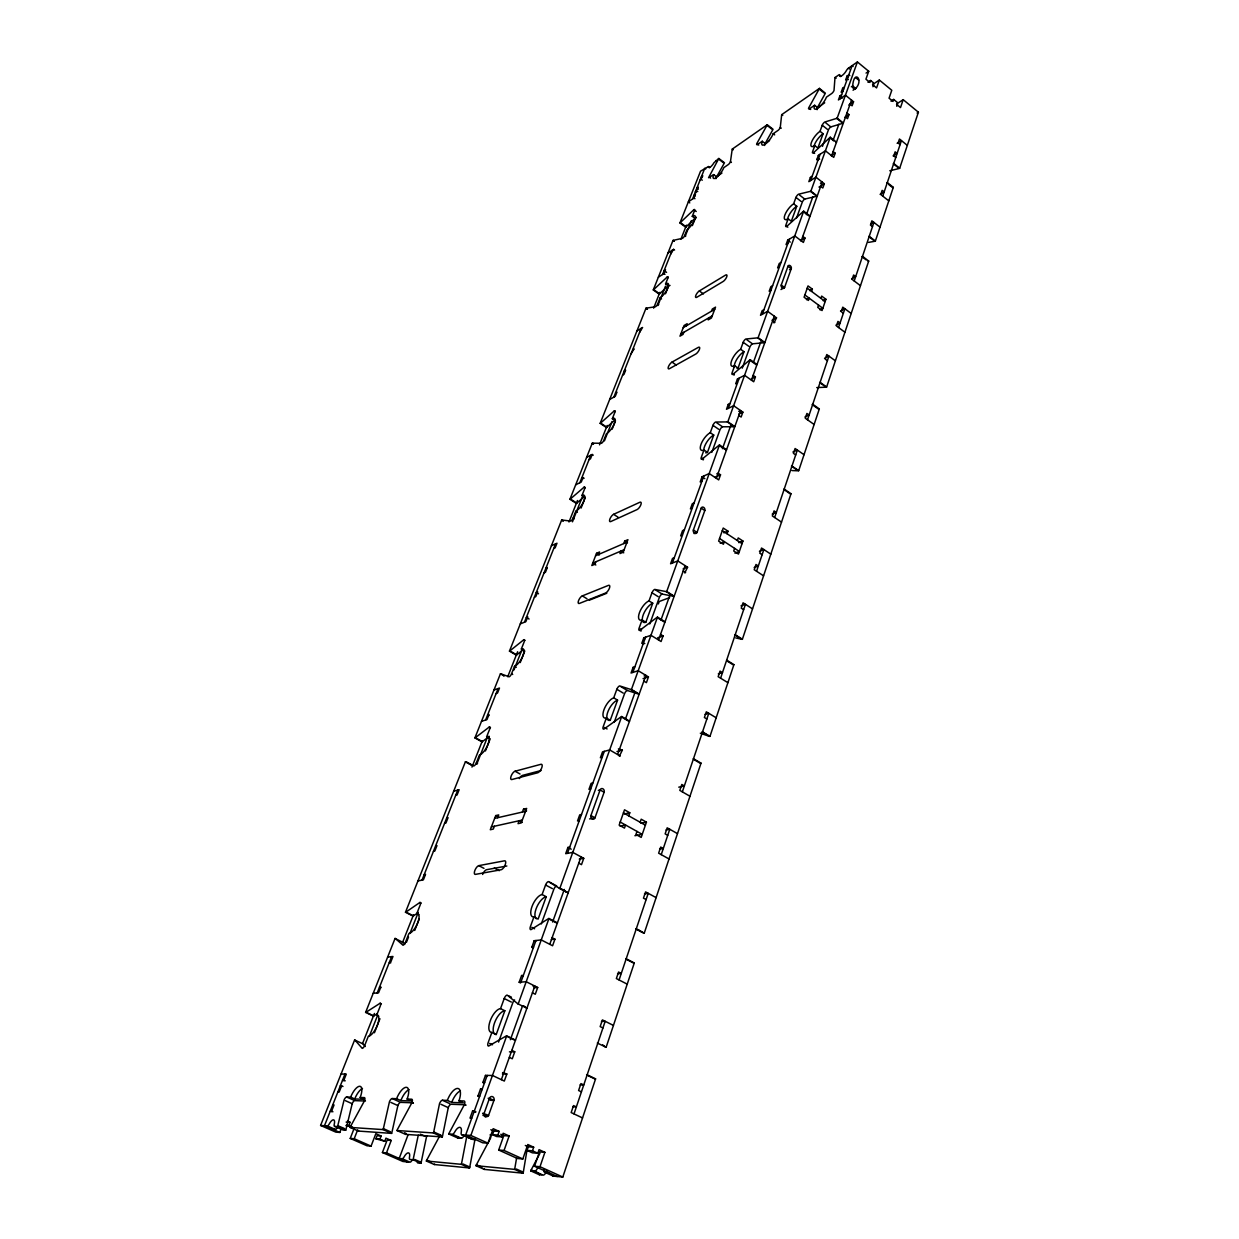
<?xml version="1.0" encoding="UTF-8"?>
<svg xmlns="http://www.w3.org/2000/svg" width="1239" height="1239" viewBox="0 0 1239 1239"><rect width="100%" height="100%" fill="white"/><g stroke="black" fill="none" stroke-linecap="round" stroke-linejoin="round"><path stroke-width="1.5" d="M764.633 145.474A9.339 2.927 -53.3 0 1 765.16 143.507L772.764 129.847A2.633 0.821 -53.3 0 0 773.028 129.259L767.251 124.736A2.633 0.805 -53.3 0 1 766.987 125.309L756.797 143.585A2.648 0.821 -53.5 0 0 757.618 144.421L762.248 141.231A9.339 2.912 -53.4 0 0 765.16 144.204A9.339 2.912 -53.4 0 0 773.198 133.719L777.953 130.451A2.695 0.836 -53.2 0 0 780.276 127.431L781.623 115.119A2.679 0.836 -53.1 0 1 781.763 114.623L819.444 88.387L825.344 93.157A2.757 0.867 -52.6 0 1 825.066 93.761L817.229 107.917M716.792 176.573L724.474 162.774L718.821 158.468L708.553 177.719L713.664 174.606A8.952 2.71 -54 0 0 716.173 177.673A8.952 2.71 -54 0 0 723.839 167.621L728.238 164.601A2.571 0.79 -53.9 0 0 730.452 161.705L732.156 149.563A2.571 0.774 -53.8 0 1 732.311 149.067L767.251 124.736M490.055 1134.878A3.547 1.549 -66.6 0 1 490.489 1138.3L476.411 1164.768A3.593 1.549 -67 0 0 476.008 1165.713L484.279 1169.399L523.044 1173.178A3.686 1.673 -67.4 0 0 523.323 1172.171L527.706 1145.843M516.632 1157.768L514.835 1168.362A3.702 1.657 -67.3 0 1 514.557 1169.368L476.008 1165.713M440.279 1134.893L426.743 1160.107A3.423 1.409 -66.7 0 0 426.355 1161.02L434.347 1164.536L469.519 1167.959A3.531 1.518 -67 0 0 469.782 1167.014L474.8 1140.345A3.485 1.502 -66.6 0 1 475.342 1139.152M465.647 1104.801L451.166 1104.259A3.717 1.549 -65.9 0 0 448.27 1107.651L442.571 1135.915A3.779 1.564 -66.3 0 1 442.277 1136.922L405.571 1134.366L396.945 1130.526A3.671 1.44 -66 0 1 397.378 1129.55L411.952 1102.617A3.624 1.44 -65.6 0 0 411.673 1099.21L407.104 1099.055A12.56 4.91 -65.5 0 0 406.268 1087.3A12.56 4.91 -65.5 0 0 396.604 1098.699L392.174 1098.544A3.562 1.378 -65.5 0 0 389.449 1101.765L383.378 1128.636A3.609 1.394 -65.9 0 1 383.083 1129.596L350.079 1127.413A3.5 1.301 -65.7 0 1 350.498 1126.483L364.467 1100.836A3.469 1.301 -65.4 0 0 364.328 1097.599L360.177 1097.46A12.003 4.445 -65.3 0 0 359.744 1086.278A12.003 4.445 -65.3 0 0 350.652 1097.135L346.626 1096.995A3.407 1.254 -65.3 0 0 344.055 1100.077L337.798 1125.662A3.438 1.27 -65.6 0 1 337.488 1126.576L334.685 1126.39A3.438 1.254 -65.5 0 1 334.267 1124.191A6.845 2.493 -65.6 0 0 333.446 1119.824A6.845 2.493 -65.6 0 0 329.295 1123.866A3.407 1.239 -65.5 0 1 327.22 1125.895L320.591 1125.446L354.617 1039.986A3.268 1.193 -64.5 0 1 354.943 1040.11L362.222 1048.364A3.314 1.224 -64.6 0 0 364.762 1045.298L368.37 1036.191A11.523 4.244 -64.3 0 0 377.26 1025.458A11.523 4.244 -64.3 0 0 376.687 1015.113L380.234 1006.161A3.252 1.193 -64 0 0 380.063 1003.265L381.364 1003.884M396.945 1130.526L433.402 1132.942A3.779 1.549 -66.2 0 0 433.712 1131.935L439.52 1103.639A3.732 1.533 -65.8 0 1 442.416 1100.247L447.325 1100.418L451.724 1102.431L463.371 1102.849L458.941 1100.805A13.164 5.452 -65.8 0 0 457.609 1088.431A13.164 5.452 -65.8 0 0 447.325 1100.418M417.249 1161.562A3.361 1.363 -66.6 0 0 417.915 1162.941L420.919 1163.235A3.376 1.378 -66.6 0 0 421.198 1162.321L426.479 1136.922A3.33 1.363 -66.3 0 1 426.99 1135.791M418.286 1135.156L413.284 1158.852A3.376 1.363 -66.5 0 1 413.005 1159.75L410.016 1159.472A3.361 1.363 -66.5 0 1 409.474 1157.257A6.722 2.695 -66.5 0 0 408.39 1152.859A6.722 2.695 -66.5 0 0 404.193 1156.761A3.345 1.332 -66.4 0 1 402.102 1158.713L399.19 1158.45L407.972 1135.048M413.098 1102.834L400.6 1102.354A3.547 1.394 -65.6 0 0 397.874 1105.575L391.911 1132.431A3.593 1.409 -66 0 1 391.617 1133.391L358.396 1131.068L350.079 1127.413M365.443 1101.037L354.757 1100.635A3.392 1.254 -65.4 0 0 352.186 1103.717L346.022 1129.271A3.438 1.27 -65.7 0 1 345.727 1130.185L342.893 1129.983A3.423 1.27 -65.6 0 1 342.46 1127.8M490.427 1100.309L493.943 1100.418L489.467 1098.343L483.814 1114.202L485.378 1117.051L488.243 1116.246L493.943 1100.418A2.881 2.432 -84.1 0 0 492.657 1096.701A2.881 2.432 -84.1 0 0 489.467 1098.343L488.135 1098.296M546.182 1172.884L553.384 1176.136L562.8 1177.05L595.587 1078.875L587.178 1074.802A3.686 1.735 -65.9 0 0 586.589 1074.941M602.696 1044.864L605.639 1047.172A3.624 1.719 -65.3 0 0 606.134 1047.296L634.291 962.966L626.206 958.754A3.531 1.657 -63.7 0 0 625.927 958.816M637.76 929.482L643.738 933.122A3.469 1.657 -63.1 0 0 644.234 933.199L701.026 763.147L693.499 758.733A3.283 1.518 -60 0 0 693.221 758.826M700.314 733.225L709.482 736.369A3.252 1.502 -59.4 0 0 709.978 736.353L733.922 664.631L726.673 660.124M735.718 637.915L741.898 639.309A3.159 1.425 -57.7 0 0 742.393 639.247L791.009 493.711L784.21 489.08A3.051 1.301 -55.5 0 0 783.652 489.405M791.938 470.557L798.195 470.805A3.02 1.285 -55.1 0 0 798.69 470.681L819.32 408.932L812.753 404.255A2.989 1.239 -54.4 0 0 812.18 404.595M816.749 387.59L826.134 387.188A2.958 1.224 -54 0 0 826.63 387.033L868.694 261.057L862.514 256.318A2.896 1.115 -52.7 0 0 861.957 256.69M868.585 242.395L874.889 241.264A2.881 1.1 -52.4 0 0 875.369 241.063L893.319 187.337L887.325 182.567A2.85 1.053 -52 0 0 886.768 182.969M889.788 170.765L899.204 168.489A2.834 1.038 -51.7 0 0 899.684 168.256L918.409 112.207L903.2 99.678L897.841 103.162L896.773 106.306M574.013 1113.907L605.174 1021.292L601.473 1021.432M619.082 979.956L648.214 893.334L644.512 893.846M661.239 854.631L669.772 829.278L666.055 829.975M682.348 791.86L708.77 713.323L705.068 714.33M720.602 678.182L745.444 604.322L740.999 605.871M756.564 571.256L763.859 549.558L759.43 551.247M774.654 517.499L797.343 450.051L792.929 452.018M807.518 419.804L828.937 356.104L824.554 358.303M838.555 327.514L844.874 308.743L840.507 311.051M854.213 280.974L873.913 222.416L871.017 224.089M882.757 196.118L901.434 140.611L897.129 143.29M527.024 1150.381L532.46 1150.799L533.684 1147.206L528.248 1146.803L527.024 1150.381L532.367 1152.828L537.834 1153.246L539.058 1149.653L544.897 1152.332L540.003 1166.72L534.52 1166.24L539.43 1151.914L544.897 1152.332M903.2 99.678L900.505 107.576L896.602 104.355L897.268 102.388L893.675 99.43L891.011 101.18M893.675 99.43L892.994 101.412L889.06 98.175L891.786 90.277L879.334 80.024L874.037 83.586L872.922 86.745M640.145 822.247L641.198 819.196L646.433 822.154L641.198 837.409L635.932 834.466L636.985 831.415M737.329 540.529L738.227 537.927L742.935 541.04L738.459 554.081L733.72 550.983L734.619 548.366M820.868 298.336L821.658 296.09L825.933 299.28L822.061 310.555L817.755 307.365L818.545 305.104M498.698 1150.04L504.056 1150.458L509.136 1135.977L503.777 1135.636L498.698 1150.04L517.422 1158.496L522.827 1158.961L527.814 1144.511L533.684 1147.206M628.731 815.835L629.799 812.784L624.518 809.81L619.144 825.112L624.471 828.086L625.54 825.019L620.073 826.103M727.061 533.777L727.974 531.175L723.22 528.046L718.635 541.118L723.421 544.246L724.335 541.629L720.231 543.255M811.56 291.397L812.35 289.136L808.029 285.915L804.08 297.221L808.417 300.427L809.206 298.165L806.496 299.652M879.334 80.024L876.562 87.923L872.597 84.655L873.294 82.672L870.599 80.473L867.966 82.27M492.549 1134.692L497.877 1135.032L499.147 1131.408L493.834 1131.083L492.549 1134.692L496.576 1136.519L501.903 1136.86L503.173 1133.251L509.136 1135.977M487.19 1075.421L465.632 1135.079L482.714 1142.807L488.011 1143.194L493.168 1128.683L499.147 1131.408M819.444 88.387A2.757 0.867 -52.6 0 1 819.165 88.991L808.68 107.901A2.772 0.883 -52.8 0 0 809.609 108.707L814.627 105.269A9.773 3.113 -52.6 0 0 818.003 108.118A9.773 3.113 -52.6 0 0 826.444 97.153L831.57 93.622A2.819 0.898 -52.4 0 0 834.017 90.478L834.962 77.995A2.803 0.883 -52.4 0 1 835.101 77.484L838.71 74.975A2.819 0.898 -52.3 0 1 839.841 75.145A5.653 1.797 -52.3 0 0 842.148 75.502A5.653 1.797 -52.3 0 0 846.361 70.623A2.834 0.898 -52.2 0 1 848.467 68.176L857.403 61.95L868.725 71.273L865.922 79.188L869.902 82.455L870.599 80.473M502.569 1072.587L506.844 1073.996L504.319 1081.058L492.456 1075.467L485.456 1075.406L482.9 1082.452L484.387 1083.149M511.831 1050.378L514.758 1051.787L512.28 1058.772L509.337 1057.378M523.338 975.403L521.588 975.542L519.156 982.248L526.203 981.722L537.695 987.483L535.294 994.236L532.414 992.811M552.114 937.706L554.933 939.162L552.579 945.76L541.257 939.921L534.179 940.711L531.794 947.308L533.219 948.021M569.708 847.089L567.942 847.414L565.681 853.686L572.79 852.386L583.755 858.333L581.494 864.652L578.752 863.165M619.33 756.27L622.365 750.075L618.385 748.898M634.879 666.768L633.098 667.341L631.054 673.025L638.193 670.717L648.446 676.912L646.417 682.643L643.846 681.094M660.542 634.383L663.066 635.932L661.068 641.523L650.955 635.297L643.8 637.791L641.771 643.382L644.822 643.552M684.749 572.945L687.568 567.214L677.733 560.911L670.578 563.776L672.514 558.433L674.295 557.705M716.808 473.84L718.155 473.221L720.525 474.816L718.697 479.911L709.204 473.53L702.048 476.798L700.205 481.894L701.986 481.088M730.034 403.511L728.253 404.394L726.488 409.288L733.627 405.711L742.873 412.138L741.123 417.047L738.8 415.452M753.142 375.34L755.418 376.95L753.699 381.767L744.577 375.309L737.437 379.01L735.703 383.827L737.468 382.897M773.957 322.945L776.512 317.819L767.607 311.314L760.498 315.295L762.155 310.679L763.936 309.688M802.81 236.401L804.963 238.027L803.383 242.441L794.772 235.906L787.679 240.18L786.084 244.579L787.849 243.525M812.134 176.31L810.383 177.425L808.85 181.668L815.912 177.177L824.322 183.744L822.804 188.003L820.698 186.361M833.135 151.561L835.21 153.202L833.723 157.384L825.406 150.817L818.36 155.386L816.842 159.568L817.879 160.373M846.949 112.95L848.978 114.592L847.522 118.665L845.494 117.024M841.622 94.753L839.872 95.945L838.416 99.956L845.432 95.186L853.547 101.768L852.107 105.811L850.078 104.169M510.391 1039.707L522.595 1005.696M552.609 922.017L564.303 889.447M590.926 815.556L600.094 789.971A2.571 2.153 78 0 1 602.928 788.809A2.571 2.153 78 0 1 604.121 792.232L594.968 817.817A2.586 2.168 79.4 0 1 592.118 819.01A2.586 2.168 79.4 0 1 590.926 815.556L594.968 817.817L589.594 818.933M625.432 719.1L635.204 691.858M660.976 620.011L670.036 594.766M693.375 529.998L697.015 532.383A2.37 1.874 67.4 0 1 694.475 533.173A2.37 1.874 67.4 0 1 693.375 529.998L701.197 508.16A2.354 1.843 66.8 0 1 703.706 507.401A2.354 1.843 66.8 0 1 704.805 510.545L697.015 532.383L694.134 533.575M722.445 448.688L730.84 425.287M753.622 361.819L760.761 341.887M781.251 285.063L784.55 287.51A2.215 1.611 62 0 1 782.289 287.99A2.215 1.611 62 0 1 781.251 285.063L788.004 266.215A2.199 1.58 61.8 0 1 790.25 265.75A2.199 1.58 61.8 0 1 791.272 268.662L784.55 287.51L780.973 289.539M806.419 214.641L812.815 196.831M833.042 140.487L838.896 124.163M501.361 1079.665L534.83 986.043L533.049 986.167M549.76 944.304L581.014 856.846M617.595 754.505L645.891 675.363L644.094 675.936M658.544 639.974L685.121 565.65M716.328 478.316L740.566 410.543L738.769 411.425M751.423 380.156L774.282 316.193M801.23 240.815L822.216 182.102L820.45 183.217M831.648 155.742L851.534 100.127M458.941 1100.805L464.006 1100.975A3.81 1.595 -65.9 0 1 464.424 1104.569L449.215 1132.942A3.841 1.611 -66.3 0 0 448.766 1133.964L452.328 1134.196A3.841 1.611 -66.3 0 0 454.79 1131.904A7.744 3.252 -66.4 0 1 459.762 1127.32A7.744 3.252 -66.4 0 1 461.233 1132.322A3.887 1.642 -66.3 0 0 461.977 1134.847L470.866 1135.435L506.705 1035.866L515.501 1040.125A3.763 1.626 -65.1 0 0 515.223 1040.171M549.822 919.431L556.853 923.086A3.593 1.564 -63.1 0 1 557.411 922.885L548.97 918.486L518.227 1003.869A3.717 1.595 -64.3 0 1 517.778 1003.76L507.154 995.072A3.655 1.549 -64.3 0 0 504.211 998.541L500.541 1008.639A12.901 5.452 -64.6 0 0 490.226 1020.766A12.901 5.452 -64.6 0 0 491.883 1032.412L488.135 1042.68A3.717 1.58 -65 0 0 488.6 1046.088L506.147 1036.021A3.763 1.626 -65 0 1 506.705 1035.866M548.97 918.486A3.593 1.549 -63 0 0 548.412 918.688L530.958 929.653A3.562 1.502 -63.1 0 1 530.4 926.617L533.932 916.937A12.344 5.219 -62.8 0 1 531.98 906.592A12.344 5.219 -62.8 0 1 542.093 894.527L545.563 885.018A3.5 1.487 -62.4 0 1 548.443 881.564L559.362 888.301A3.547 1.518 -62.4 0 0 559.827 888.363L621.699 716.514L629.536 721.113A3.345 1.425 -59.8 0 0 628.978 721.392L622.458 717.551M621.699 716.514A3.361 1.409 -59.7 0 0 621.142 716.792L603.904 729.105A3.314 1.378 -59.9 0 1 603.207 726.689L606.382 717.985A11.538 4.755 -59.6 0 1 603.966 709.746A11.538 4.755 -59.6 0 1 613.708 697.851L616.836 689.287A3.283 1.347 -59.3 0 1 619.624 685.895L630.976 689.504A3.33 1.394 -59.2 0 0 631.441 689.473L657.506 617.115L665.049 621.808A3.252 1.347 -58.2 0 0 664.491 622.102L658.203 618.199M649.019 600.884L652.736 603.207L645.813 622.272L642.081 619.965A11.197 4.522 -58.1 0 1 639.448 612.686A11.197 4.522 -58.1 0 1 649.019 600.884L651.977 592.784A3.19 1.285 -57.9 0 1 654.719 589.408L666.241 591.607A3.237 1.316 -57.7 0 0 666.721 591.514L719.503 444.94L726.55 449.742A3.098 1.224 -55.7 0 0 725.992 450.098M710.272 432.705L713.741 435.075L707.469 452.359L703.969 449.989A10.686 4.089 -55.8 0 1 701.026 444.29A10.686 4.089 -55.8 0 1 710.272 432.705L712.952 425.349A3.051 1.162 -55.6 0 1 715.584 422.034L727.355 421.926A3.082 1.193 -55.4 0 0 727.835 421.771L750.199 359.682L757.014 364.529A3.036 1.146 -54.7 0 0 756.456 364.901L750.788 360.859M740.643 349.29L744.004 351.69L738.041 368.122L734.665 365.722A10.47 3.856 -54.8 0 1 731.568 360.766A10.47 3.856 -54.8 0 1 740.643 349.29L743.199 342.305A2.989 1.1 -54.6 0 1 745.785 339.021L757.649 337.86A3.02 1.115 -54.4 0 0 758.129 337.674L803.677 211.172L810.074 216.082A2.943 1.038 -53.2 0 0 809.671 216.376L804.204 212.396M793.626 203.816L796.77 206.247L791.334 221.239L788.159 218.823A10.144 3.485 -53.4 0 1 784.845 215.075A10.144 3.485 -53.4 0 1 793.626 203.816L795.949 197.435A2.896 0.991 -53.2 0 1 798.458 194.229L810.414 191.348A2.927 1.007 -53 0 0 810.895 191.116L830.3 137.235L836.495 142.175A2.896 0.976 -52.5 0 0 836.093 142.47M820.032 131.303L823.083 133.735L817.895 148.045L814.813 145.613A9.989 3.283 -52.8 0 1 811.39 142.454A9.989 3.283 -52.8 0 1 820.032 131.303L822.247 125.216A2.85 0.929 -52.6 0 1 824.709 122.041L836.712 118.371A2.896 0.945 -52.4 0 0 837.177 118.108L857.403 61.95M475.838 1111.693L472.601 1110.934L469.999 1118.105L471.734 1118.197M479.478 1096.747L477.975 1096.05L480.546 1088.942L482.296 1088.988M844.394 87.086L842.644 88.279L841.188 92.275L842.938 91.082M849.815 75.641L848.823 74.82L847.073 76.028L845.633 79.993L847.383 78.785L848.39 79.606M498.574 1042.092L512.807 1002.769A3.655 1.564 -64.4 0 1 514.603 999.919M541.304 923.953L553.802 889.385A3.5 1.487 -62.5 0 1 556.683 885.947L549.822 882.292M614.203 722.322L624.502 693.84A3.268 1.363 -59.3 0 1 627.29 690.464L638.72 694.134A3.314 1.394 -59.2 0 0 639.2 694.103L631.441 689.473M649.763 623.96L659.365 597.415A3.175 1.285 -57.9 0 1 662.106 594.054L673.706 596.315A3.221 1.332 -57.7 0 0 674.186 596.222L666.721 591.514M711.806 452.39L719.859 430.088A3.036 1.162 -55.6 0 1 722.507 426.789L734.34 426.743A3.082 1.193 -55.4 0 0 734.82 426.603L727.835 421.771M742.254 368.153L749.874 347.09A2.974 1.1 -54.6 0 1 752.476 343.822L764.386 342.707A3.02 1.131 -54.4 0 0 764.866 342.537L758.129 337.674M796.569 217.94L802.237 202.282A2.881 0.991 -53.2 0 1 804.746 199.076L816.764 196.258A2.927 1.022 -53 0 0 817.244 196.025L810.895 191.116M822.464 146.341L828.349 130.08A2.85 0.945 -52.6 0 1 830.811 126.905L842.861 123.296A2.881 0.96 -52.4 0 0 843.341 123.048L837.177 118.108M520.907 982.124L535.945 940.525M567.447 853.361L604.307 751.361M632.835 672.452L645.581 637.171M672.359 563.064L703.829 475.993M728.269 408.39L739.218 378.096M762.264 314.303L789.444 239.112M810.6 180.553L820.11 154.256M840.166 98.764L852.138 65.621L853.144 66.441M658.343 603.935L659.225 601.504L669.618 597.616M642.081 619.965L639.076 628.204A3.221 1.301 -58.4 0 0 639.82 630.326L641.074 631.1M703.969 449.989L701.259 457.454A3.067 1.177 -56 0 0 702.11 459.111L703.272 459.901M734.665 365.722L732.079 372.815A3.005 1.115 -55 0 0 732.961 374.271L734.092 375.076M788.159 218.823L785.805 225.297A2.912 1.007 -53.5 0 0 786.75 226.396L787.818 227.202M814.813 145.613L812.567 151.793A2.865 0.945 -52.8 0 0 813.543 152.722L829.758 137.653A2.912 0.976 -52.6 0 1 830.3 137.235M495.306 1034.364A12.886 5.483 -64.7 0 0 496.235 1034.503L504.846 1010.745L500.541 1008.639M542.093 894.527L546.229 896.711L538.098 919.106L533.932 916.937M607.791 719.89A11.523 4.786 -59.6 0 0 610.254 720.262L617.564 700.128L613.708 697.851M522.409 812.056L523.508 809.16L526.683 808.432L521.201 822.959L518.026 823.656L519.126 820.745L522.223 822.433M623.775 543.565L624.704 541.071L627.925 539.677L623.217 552.191L619.996 553.554L620.94 551.061L623.744 552.826M709.033 317.695L708.212 319.863L711.434 318.005L715.538 307.133L712.317 309.007L711.496 311.175M391.199 1140.484L387.11 1140.174L382.417 1152.518L386.491 1152.889L391.199 1140.484L385.949 1138.161L384.771 1141.258L375.882 1138.811L377.059 1135.729L381.116 1136.039L379.939 1139.121L375.882 1138.811M354.369 1127.8L350.234 1138.424L367.038 1145.781L371.065 1146.121L375.835 1133.7L381.116 1136.039M494.392 826.243L493.292 829.092L490.288 829.743L495.724 815.587L498.744 814.89L497.66 817.725M595.835 561.778L594.89 564.241L591.824 565.542L596.517 553.306L599.583 551.975L598.654 554.422M683.866 332.253L683.045 334.391L679.963 336.172L684.067 325.501L687.149 323.704L686.329 325.826M350.234 1138.424L354.215 1138.734L357.668 1129.844M346.254 1125.26L348.887 1125.43L350.095 1122.317L347.416 1121.14M320.591 1125.446L335.893 1132.152L339.827 1132.431L341.236 1128.868M377.322 1013.719L373.837 1015.934A3.221 1.177 -64.1 0 1 373.404 1016.088L365.613 1012.402L395.055 938.465A3.144 1.146 -63.2 0 1 395.38 938.527L403 945.233A3.175 1.177 -63.2 0 0 405.509 942.182L408.916 933.54A11.058 4.089 -63 0 0 417.682 922.869A11.058 4.089 -63 0 0 416.815 913.546L420.176 905.043A3.128 1.162 -62.7 0 0 419.928 902.441L405.912 912.09A3.098 1.131 -62.8 0 1 405.478 912.26L413.005 916.055A3.098 1.146 -62.8 0 0 413.439 915.869L417.636 913.004M405.478 912.26L465.415 761.753A2.943 1.053 -60.8 0 1 465.756 761.753L473.902 765.919A2.974 1.084 -60.8 0 0 476.334 762.899L479.431 755.062A10.361 3.779 -60.6 0 0 487.934 744.484A10.361 3.779 -60.6 0 0 486.617 736.864L489.684 729.121A2.943 1.069 -60.3 0 0 489.297 726.999L475.342 737.67A2.912 1.053 -60.4 0 1 474.909 737.902L481.956 741.851A2.912 1.053 -60.5 0 0 482.389 741.619L489.359 736.322M474.909 737.902L500.401 673.861A2.85 1.022 -59.7 0 1 500.757 673.815L509.152 676.804A2.881 1.038 -59.6 0 0 511.537 673.815L514.495 666.334A10.051 3.624 -59.4 0 0 522.858 655.849A10.051 3.624 -59.4 0 0 521.34 649.019L524.252 641.647A2.85 1.022 -59.2 0 0 523.803 639.727L509.895 650.878A2.834 1.007 -59.3 0 1 509.461 651.125L516.276 655.137A2.819 1.007 -59.3 0 0 516.709 654.889L523.663 649.36M509.461 651.125L561.623 520.117A2.726 0.929 -57.7 0 1 561.979 520.024L570.73 521.077A2.757 0.96 -57.6 0 0 573.053 518.119L575.748 511.273A9.602 3.314 -57.4 0 0 583.879 500.943A9.602 3.314 -57.4 0 0 582.02 495.414L584.684 488.677A2.726 0.945 -57.3 0 0 584.142 487.128L570.358 498.992A2.71 0.929 -57.4 0 1 569.925 499.286L576.336 503.39A2.695 0.929 -57.4 0 0 576.785 503.111L583.662 497.226M569.925 499.286L592.227 443.268A2.664 0.898 -56.8 0 1 592.583 443.144L601.488 443.299A2.695 0.914 -56.7 0 0 603.765 440.372L606.351 433.836A9.401 3.175 -56.6 0 0 614.343 423.583A9.401 3.175 -56.6 0 0 612.329 418.689L614.885 412.231A2.664 0.898 -56.4 0 0 614.312 410.868L600.59 423.057A2.648 0.883 -56.6 0 1 600.156 423.366L606.382 427.501A2.648 0.883 -56.6 0 0 606.816 427.207L613.661 421.152M600.156 423.366L645.968 308.279A2.571 0.821 -55.4 0 1 646.34 308.124L655.462 306.776A2.602 0.836 -55.3 0 0 657.692 303.896L660.062 297.887A9.076 2.896 -55.2 0 0 667.836 287.789A9.076 2.896 -55.2 0 0 665.575 283.932L667.914 278.001A2.586 0.821 -55 0 0 667.279 276.917L653.712 289.601A2.555 0.805 -55.2 0 1 653.278 289.941L659.163 294.139A2.555 0.821 -55.2 0 0 659.597 293.813L668.642 285.404M653.278 289.941L672.947 240.536A2.54 0.774 -54.8 0 1 673.319 240.351L682.534 238.306A2.555 0.79 -54.7 0 0 684.733 235.456L686.995 229.695A8.936 2.757 -54.5 0 0 694.661 219.69A8.936 2.757 -54.5 0 0 692.276 216.329L694.537 210.63A2.54 0.774 -54.5 0 0 693.855 209.701L679.948 222.958L685.678 227.171A2.524 0.774 -54.6 0 0 686.112 226.83L696.21 217.197M369.299 1036.393L377.725 1015.02M406.438 942.321L408.529 937.04M409.908 933.509L418.255 912.4M476.767 764.169L487.856 736.09M513.984 669.912L521.65 650.506M572.464 521.82L582.392 496.669M604.431 440.867L612.097 421.43M657.847 305.584L665.498 286.178M685.105 236.51L691.393 220.588M374.426 1032.768L379.955 1018.737M414.724 930.458L419.324 918.796M485.425 750.973L490.195 738.862L486.617 736.864M520.241 662.571L524.778 651.048L521.34 649.019M581.091 508.067L585.257 497.505L582.02 495.43M612.159 429.19L615.473 420.78L612.329 418.689M665.498 293.798L668.549 286.07A9.076 2.912 -55.1 0 1 670.02 285.435M692.369 225.591L695.172 218.467A8.936 2.772 -54.5 0 1 695.962 218.018M331.618 1111.724L330.271 1111.12L331.572 1111.182L334.05 1104.956L332.733 1104.894M342.971 1086.479L341.623 1085.875L339.176 1092.039L337.86 1092.008M343.884 1080.811L342.553 1080.207L343.853 1080.238L346.3 1074.105L341.066 1074.043M584.096 478.269L583.027 477.573L581.277 482.017L575.686 484.805M593.249 455.178L592.196 454.481L590.461 458.864L589.052 459.592M658.358 277.18L663.98 273.618L665.529 269.715L664.119 270.613L666.567 272.363M674.574 250.061L673.598 249.349L670.671 254.119M689.782 202.902L688.357 201.849L693.979 198.023L695.451 194.306L694.041 195.266L694.986 195.979M696.333 192.572L695.389 191.859L698.269 187.197L696.86 188.158L698.285 189.211M699.927 180.46L702.792 175.814L701.382 176.79L702.327 177.502M362.516 1043.61L374.441 1013.456M402.412 942.817L413.516 914.769M471.966 767.096L482.343 740.86M507.742 676.695L517.623 651.729M568.98 522.006L577.482 500.51M599.521 444.847L607.187 425.457M653.619 308.155L659.891 292.327M680.892 239.266L686.468 225.157M679.948 222.958L700.562 171.168L708.6 166.46A5.033 1.502 -54.1 0 0 710.319 167.048A5.033 1.502 -54.1 0 0 713.958 162.727L718.821 158.468M344.984 1074.089L324.479 1125.709L339.827 1132.431M377.198 992.966L391.632 956.616M422.003 880.155L457.78 790.095M485.611 720.014L498.109 688.559M524.453 622.226L555.583 543.875M579.867 482.714L590.786 455.209M613.863 397.13L641.183 328.335M662.571 274.516L672.188 250.263M692.57 198.983L704.774 168.241L705.719 168.953M546.771 1171.118A7.558 3.516 -67.6 0 0 545.625 1172.946A3.763 1.735 -67.5 0 1 543.131 1175.13L539.368 1174.773L530.788 1170.901A3.763 1.719 -67.4 0 1 531.206 1169.895L539.956 1153.292M786.75 226.396L803.135 211.575A2.943 1.022 -53.2 0 1 803.677 211.172M732.961 374.271L749.641 360.053A3.051 1.146 -54.7 0 1 750.199 359.682M702.11 459.111L718.945 445.297A3.113 1.208 -55.8 0 1 719.503 444.94M639.82 630.326L656.949 617.409A3.252 1.332 -58.2 0 1 657.506 617.115M866.076 73.086L868.725 71.273M715.956 178.695A8.936 2.726 -54 0 1 716.514 176.774L721.934 173.057M769.543 140.518L765.16 143.507L762.248 141.231M817.105 109.682A9.773 3.128 -52.6 0 1 817.601 107.654L824.694 102.822M851.363 86.838L852.695 85.94C853.888 68.935 864.063 79.838 855.715 88.418L853.067 90.215M848.761 105.052L853.547 101.768M845.013 117.225L848.978 114.592M667.991 253.004L673.598 249.349M816.842 159.568L818.607 158.422L819.645 159.242M831.23 155.758L835.21 153.202M380.063 1003.265L366.032 1012.248A3.221 1.177 -64.1 0 1 365.613 1012.402M917.061 113.059L918.409 112.207M818.994 187.074L824.322 183.744M893.087 155.897L897.129 153.404L895.147 151.808L893.784 155.882L895.766 157.477M699.323 290.948L725.512 275.12A4.182 1.425 -54.5 0 1 726.72 276.855A4.182 1.425 -54.5 0 1 723.111 281.501L696.907 297.221A4.089 1.363 -54.8 0 1 695.807 295.471A4.089 1.363 -54.8 0 1 699.323 290.948L703.442 293.922M636.985 330.875L642.592 327.483L639.572 332.377M800.502 240.691L804.963 238.027M880.108 194.368L884.166 191.952L882.153 190.357L880.743 194.523L888.797 200.873M632.695 349.692L634.105 348.871L631.069 353.796M781.019 262.42L779.254 263.458L777.627 267.934L779.393 266.896M683.247 327.623L714.717 309.301M789.491 269.699L791.272 268.662L788.004 266.215M680.784 334.034L712.255 315.837M624.239 370.988L625.649 370.182L624.007 374.348L622.598 375.154M772.609 285.698L770.844 286.705L769.202 291.242L770.968 290.236M615.535 392.918L616.945 392.128L615.272 396.341L609.665 399.469M672.018 362.098L698.238 347.416A4.259 1.487 -55.2 0 1 699.4 349.398A4.259 1.487 -55.2 0 1 695.729 354.075L669.494 368.664A4.166 1.44 -55.6 0 1 668.441 366.667A4.166 1.44 -55.6 0 1 672.018 362.098L676.262 365.056M809.64 290.638L812.35 289.136M772.036 320.282L776.512 317.819M851.611 278.821L855.7 276.576L853.609 274.996L852.122 279.394L860.47 285.698M823.207 300.752L825.933 299.28M819.924 309.843L822.82 308.279L804.854 294.944M835.969 325.129L840.088 322.992L837.951 321.412L836.433 325.95L844.921 332.238M586.605 457.392L592.196 454.481M751.392 379.026L755.418 376.95M583.027 477.573L581.633 478.285L582.702 478.982M738.831 414.136L742.873 412.138M804.994 416.939L809.129 415.019L806.914 413.454L805.304 418.24L814.116 424.481M613.599 514.34L639.789 502.291A4.429 1.642 -57 0 1 640.826 504.846A4.429 1.642 -57 0 1 637.032 509.601L610.842 521.526A4.337 1.58 -57.4 0 1 609.913 518.986A4.337 1.58 -57.4 0 1 613.599 514.34L618.122 517.252M551.401 545.779L556.977 543.224L555.149 547.839L553.756 548.474M715.12 477.263L720.525 474.816M545.919 568.174L547.313 567.555L545.47 572.232L544.076 572.836M694.088 502.941L692.307 503.731L690.433 508.904L692.214 508.129M595.587 555.753L626.98 542.171M624.162 549.682L592.769 563.095L595.82 564.999M684.346 529.889L682.565 530.648L680.66 535.898L682.441 535.155M534.412 597.167L535.806 596.578L537.68 591.839L536.286 592.428L538.516 593.791M723.87 532.847L727.974 531.175M772.207 514.123L776.357 512.435L774.065 510.886L772.346 515.966L781.515 522.115M582.315 595.897L608.442 585.381A4.538 1.735 -58.1 0 1 609.402 588.246A4.538 1.735 -58.1 0 1 605.546 593.047L579.418 603.424A4.429 1.657 -58.4 0 1 578.567 600.59A4.429 1.657 -58.4 0 1 582.315 595.897L586.976 598.762M520.303 623.883L525.847 621.668L527.752 616.867L526.358 617.425L529.068 619.035M589.299 600.203L606.785 593.264M738.816 542.667L742.935 541.04M683.061 568.98L687.568 567.214M734.944 553.167L739.342 551.463L719.534 538.485M754.164 567.57L758.33 566.022L755.991 564.488L754.226 569.723L763.58 575.841M493.989 689.984L499.487 688.063L497.505 693.066L496.127 693.546M657.661 637.791L663.066 635.932M481.506 721.346L486.989 719.565L489.002 714.485L487.624 714.934L488.801 715.6M643.056 678.616L648.446 676.912M718.295 673.877L722.461 672.622L720.029 671.12L718.155 676.68L727.897 682.674M515.037 771.231L540.916 764.308A4.801 1.889 -60.7 0 1 541.706 767.917A4.801 1.889 -60.7 0 1 537.711 772.78L511.846 779.532A4.693 1.812 -60.9 0 1 511.165 775.986A4.693 1.812 -60.9 0 1 515.037 771.231L520.024 774.003M453.691 791.179L459.142 789.739L457.052 795.02L455.673 795.376M541.087 770.519L522.502 775.397A4.693 1.828 -60.9 0 0 519.389 778.557M616.976 751.484L622.365 750.075M602.154 757.323L600.388 757.772L602.541 751.825L609.665 749.936L620.243 756.038M446.69 818.003L448.053 817.678L445.932 823.037L444.569 823.362M592.923 782.878L591.142 783.311L588.943 789.367L590.724 788.949M598.313 790.389L600.094 789.971L604.121 792.232M494.64 818.406L525.584 811.328M491.372 826.909L522.3 820.048M678.771 787.168L684.346 785.944L681.806 784.473L679.808 790.389L689.968 796.259M435.617 845.881L436.98 845.587L434.827 851.038L433.464 851.317M581.509 814.457L579.744 814.828L577.513 820.992L579.279 820.621M624.332 813.93L629.799 812.784M640.919 823.238L646.433 822.154M424.203 874.626L425.55 874.378L423.366 879.907L417.961 880.898M634.895 835.721L642.22 834.343L620.212 822.03M478.812 865.643L504.49 860.811A4.971 1.982 -62.2 0 1 505.187 864.837A4.971 1.982 -62.2 0 1 501.129 869.747L475.466 874.378A4.863 1.889 -62.2 0 1 474.893 870.413A4.863 1.889 -62.2 0 1 478.812 865.643L483.969 868.353M506.844 865.999L486.555 869.701A4.848 1.905 -62.3 0 0 482.621 874.471M579.279 859.123L583.755 858.333M659.582 849.164L663.299 848.514L660.697 847.073L658.637 853.191L669.029 858.968M387.637 957.066L392.98 956.477L390.688 962.238L389.34 962.393L390.626 963.013M551.37 939.549L554.933 939.162M531.794 947.308L533.56 947.123M617.564 973.715L621.281 973.436L618.555 972.026L616.356 978.562L627.213 984.153M373.233 993.26L378.53 992.857L380.869 986.987L379.537 987.096L380.822 987.715M534.148 987.731L537.695 987.483M509.446 1051.865L514.758 1051.787M502.43 1073.965L506.844 1073.996M482.9 1082.452L484.635 1082.483M580.069 1084.884L583.755 1084.946L580.936 1083.598L578.598 1090.506L581.432 1091.869M341.623 1085.875L340.307 1085.844L341.654 1086.448M477.975 1096.05L479.725 1096.097M350.652 1097.135L354.726 1098.962L364.297 1099.303L360.177 1097.46M396.604 1098.699L400.847 1100.619L411.379 1100.991L407.104 1099.055M572.681 1106.799L576.367 1106.923L573.518 1105.575L571.164 1112.576L582.547 1117.934M482.776 1113.242L488.6 1115.379L483.334 1115.131M482.606 1113.691L483.938 1113.753M483.164 1115.58L487.113 1115.766M346.146 1122.085L350.095 1122.317M352.495 1127.025L346.13 1125.709M332.625 1129.271L335.382 1129.472A3.407 1.254 -65.6 0 0 337.457 1127.459M448.766 1133.964L457.733 1137.991L461.311 1138.254A3.841 1.626 -66.4 0 0 463.773 1135.962M474.692 1139.183L471.021 1138.92A3.872 1.657 -66.5 0 1 470.262 1138.192M426.355 1161.02L461.326 1164.319L469.519 1167.959M530.788 1170.901L534.536 1171.258L541.706 1174.495M548.583 1172.59L544.742 1172.218A3.794 1.766 -67.4 0 1 543.828 1169.678M334.685 1126.39L341.53 1129.395M328.583 1126.483L335.382 1129.472M402.102 1158.713L408.653 1161.593M354.215 1138.734L371.065 1146.121M386.491 1152.889L407.027 1161.872M382.417 1152.518L402.876 1161.47L409.954 1162.167A3.33 1.347 -66.5 0 0 412.045 1160.215M348.887 1125.43L351.287 1126.499M379.939 1139.121L384.771 1141.258M426.743 1160.107L428.09 1160.695M429.422 1161.284L430.754 1161.872M337.798 1125.662L344.659 1128.667M414.6 1159.425L421.198 1162.321M337.488 1126.576L345.727 1130.185M413.005 1159.75L420.919 1163.235M331.572 1111.182L332.935 1111.786M383.378 1128.636L390.502 1131.796M462.968 1163.979L469.782 1167.014M383.083 1129.596L391.617 1133.391M345.402 1100.681L352.186 1103.717M420.284 1134.15L425.163 1136.333M404.564 1132.756L406.005 1133.391M476.411 1164.768L481.925 1167.231M433.712 1131.935L441.099 1135.249M516.245 1168.996L523.323 1172.171M433.402 1132.942L442.277 1136.922M514.557 1169.368L523.044 1173.178M346.626 1096.995L353.394 1100.031M453.83 1134.878L461.311 1138.254M531.206 1169.895L538.361 1173.116M392.174 1098.544L399.206 1101.719M470.866 1135.435L488.011 1143.194M504.056 1150.458L522.827 1158.961M540.003 1166.72L562.8 1177.05M343.853 1080.238L345.201 1080.842M534.52 1166.24L557.256 1176.508M390.858 1102.416L397.874 1105.575M473.453 1139.725L466.716 1136.69L461.589 1163.375A3.531 1.502 -66.9 0 1 461.326 1164.319M461.977 1134.847L469.519 1138.238M411.952 1102.617L413.377 1103.268M490.845 1129.72L493.834 1131.083M500.804 1134.274L503.777 1135.636M525.321 1145.471L528.248 1146.803M497.877 1135.032L501.903 1136.86M532.46 1150.799L537.834 1153.246M442.416 1100.247L449.711 1103.593M440.976 1104.305L448.27 1107.651M464.424 1104.569L465.91 1105.265M472.601 1110.934L475.59 1112.297M354.617 1039.986L362.5 1043.641A3.268 1.193 -64.6 0 1 362.826 1043.765L365.273 1046.506M480.546 1088.942L482.033 1089.639M485.456 1075.406L486.927 1076.102M376.687 1015.128L378.669 1016.057M367.333 1012.867L373.837 1015.934M489.591 1043.377L492.502 1044.771M507.618 1036.733L514.944 1040.28M587.998 1075.622L595.014 1079.014A3.671 1.75 -66 0 1 595.587 1078.875M491.883 1032.412L496.235 1034.503M517.778 1003.76L526.916 1008.174A3.702 1.611 -64.4 0 1 526.467 1008.05L523.756 1005.851M606.134 1047.296L597.322 1043.052A3.624 1.719 -65.2 0 0 597.802 1043.192M504.211 998.541L511.366 1002.072M395.055 938.465L402.644 942.213A3.128 1.146 -63.2 0 1 402.985 942.29L404.89 943.963M508.594 995.784L511.459 997.194M519.156 982.248L520.581 982.976M602.928 1027.983L600.156 1026.604L602.417 1019.914L613.429 1025.427M521.588 975.542L523.013 976.27M407.166 912.725L413.439 915.869M416.815 913.546L418.72 914.506M419.928 902.441L421.198 903.076M534.179 940.711L535.604 941.439M531.794 927.345L534.598 928.785M626.98 959.652L633.718 963.152A3.516 1.673 -63.8 0 1 634.291 962.966M494.253 868.043L499.271 870.692M559.827 888.363L568.174 892.792A3.547 1.533 -62.5 0 1 567.71 892.73L562.15 889.323M644.234 933.199L636.242 928.956A3.485 1.642 -63.1 0 1 635.746 928.878L642.422 932.409M559.362 888.301L566.316 892.003M545.563 885.018L552.424 888.657M495.724 815.587L498.759 817.229M646.108 899.591L643.459 898.167L645.581 891.894L656.112 897.625M567.942 847.414L571.225 849.195M523.508 809.16L526.59 810.848M476.334 762.899L477.542 763.565M465.756 761.753L471.687 765.021M465.415 761.753L472.524 765.687A2.943 1.069 -60.9 0 1 472.864 765.687M476.519 738.336L482.389 741.619M667.728 835.334L665.142 833.878L667.186 827.822L677.485 833.63M623.418 812.861L645.364 825.174M489.297 726.999L490.489 727.665M604.508 727.448L607.095 728.966M511.537 673.815L512.698 674.481M500.757 673.815L504.211 675.813M500.401 673.861L501.563 674.527M502.709 675.193L503.855 675.859M606.382 717.985L610.254 720.262M514.495 666.334L516.229 667.356M511.026 651.544L516.709 654.889M694.181 759.724L700.453 763.394A3.283 1.533 -60 0 1 701.026 763.147M523.803 639.727L524.949 640.408M616.836 689.287L623.217 693.081M709.978 736.353L702.528 731.908A3.252 1.502 -59.4 0 1 702.033 731.924L708.243 735.641M630.976 689.504L637.435 693.36M620.894 686.654L627.29 690.464M706.865 719.007L704.387 717.505L706.307 711.821L716.173 717.784M633.098 667.341L634.383 668.115M643.8 637.791L645.054 638.565M640.331 628.978L641.57 629.737M727.308 661.161L733.349 664.909A3.19 1.456 -58.3 0 1 733.922 664.631M651.977 592.784L658.141 596.64M655.942 590.182L662.106 594.054M596.517 553.306L599.258 555.026M561.979 520.024L563.064 520.705M561.623 520.117L563.249 521.139M742.393 639.247L735.223 634.724A3.159 1.425 -57.7 0 1 734.727 634.786L740.705 638.55M666.241 591.607L672.467 595.525M573.053 518.119L574.137 518.816M575.748 511.273L577.389 512.311M571.427 499.689L576.785 503.111M683.185 571.024L685.647 572.604M743.648 609.681L741.263 608.163L743.075 602.804L752.538 608.876M624.704 541.071L627.492 542.852M584.142 487.128L585.226 487.825M722.291 530.648L742.022 543.627M701.197 508.16L704.805 510.545M770.813 554.143L761.536 548.025L759.786 553.198L762.124 554.731M592.583 443.144L593.636 443.841M592.227 443.268L593.264 443.965M601.627 423.753L606.816 427.207M702.048 476.798L704.898 478.703M614.312 410.868L615.349 411.565M702.42 458.244L703.597 459.034M720.122 446.086L724.815 449.292M784.783 490.179L785.913 490.954M787.044 491.728L790.436 494.036A3.051 1.316 -55.5 0 1 791.009 493.711M712.952 425.349L718.713 429.298M716.746 422.824L722.507 426.789M798.69 470.681L791.953 466.034A3.036 1.285 -55.1 0 1 791.473 466.158L797.08 470.03M727.355 421.926L733.178 425.937M795.701 454.945L793.456 453.381L795.097 448.503L804.034 454.713M728.253 404.394L729.399 405.199M737.437 379.01L738.583 379.815M646.34 308.124L647.331 308.821M645.968 308.279L647.455 309.332M733.209 373.62L734.34 374.41M657.692 303.896L658.683 304.608M660.062 297.887L661.549 298.94M654.688 290.313L659.597 293.813M813.28 405.385L818.747 409.273A2.989 1.239 -54.3 0 1 819.32 408.932M665.575 283.932L668.549 286.07M743.199 342.305L748.759 346.285M663.98 273.618L664.956 274.33M667.279 276.917L668.255 277.629M746.9 339.827L752.476 343.822M826.63 387.033L820.11 382.34A2.974 1.208 -54 0 1 819.629 382.495L825.05 386.413M757.649 337.86L763.27 341.902M772.625 320.839L774.855 322.45M827.389 360.719L825.236 359.155L826.785 354.54L835.38 360.812M673.319 240.351L674.279 241.063M672.947 240.536L673.908 241.249M684.733 235.456L685.694 236.169M681.342 223.314L686.112 226.83M692.276 216.329L695.172 218.467M807.224 288.16L825.143 301.511M693.855 209.701L696.241 211.482M851.193 313.467L842.768 307.164L841.25 311.639L843.372 313.219M693.979 198.023L694.924 198.736M696.798 190.899L697.743 191.611M787.679 240.18L790.25 242.116M701.336 179.5L702.265 180.213M713.664 174.606L716.514 176.774M709.591 177.409L710.551 178.122M708.693 166.878L709.622 167.59M718.558 159.026L723.266 162.634M715.801 160.574L716.731 161.287M730.452 161.705L731.413 162.433M862.994 257.495L866.092 259.865M799.511 195.034L804.746 199.076M795.949 197.435L801.184 201.477M732.311 149.067L733.256 149.795M757.618 144.421L758.733 145.087M875.369 241.063L869.236 236.308A2.881 1.1 -52.5 0 1 868.756 236.525L873.867 240.474M810.414 191.348L815.711 195.437M810.383 177.425L811.421 178.246M872.488 226.675L870.444 225.08L871.869 220.836L880.015 227.171M766.987 125.309L771.804 129.088M773.198 133.719L774.669 134.865M818.36 155.386L819.397 156.207M813.605 152.598L814.627 153.404M780.276 127.431L781.251 128.206M781.763 114.623L782.738 115.397M830.796 138.474L833.893 140.952M888.766 184.565L892.761 187.739A2.85 1.053 -51.9 0 1 893.319 187.337M809.609 108.707L810.662 109.481M825.732 122.847L830.811 126.905M822.247 125.216L827.327 129.274M814.627 105.269L817.601 107.654M899.684 168.256L893.737 163.486A2.85 1.038 -51.8 0 1 893.257 163.718L898.213 167.699M836.712 118.371L841.839 122.475M819.165 88.991L824.09 92.971M839.872 95.945L842.396 97.989M900.087 144.638L898.105 143.043L899.468 139L907.32 145.381M842.644 88.279L843.651 89.1M835.101 77.484L836.093 78.289M847.073 76.028L848.08 76.849M839.701 75.78L840.692 76.601M848.467 68.176L849.474 68.997M855.669 77.623L858.689 80.101M488.816 1098.621A2.865 2.432 -83.9 0 1 488.801 1099.752M787.415 220.155A10.129 3.5 -53.3 0 1 796.77 206.247M814.008 146.481A9.974 3.299 -52.7 0 1 823.083 133.735M707.469 452.359A10.686 4.104 -55.8 0 1 705.657 452.824M703.783 450.872A10.686 4.104 -55.8 0 1 706.726 442.184A10.686 4.104 -55.8 0 1 713.741 435.075M738.041 368.122A10.47 3.872 -54.8 0 1 737.066 368.541M734.293 367.085A10.47 3.872 -54.8 0 1 737.081 358.845A10.47 3.872 -54.8 0 1 744.004 351.69M607.28 719.224A11.523 4.786 -59.6 0 1 609.325 708.631A11.523 4.786 -59.6 0 1 617.564 700.128M645.813 622.272A11.182 4.538 -58.1 0 1 643.32 622.179M642.793 621.622A11.182 4.538 -58.1 0 1 644.621 611.772A11.182 4.538 -58.1 0 1 652.736 603.207M494.516 1033.915A12.886 5.483 -64.7 0 1 495.337 1020.905A12.886 5.483 -64.7 0 1 504.846 1010.745M536.363 918.749A12.328 5.235 -62.8 0 1 536.874 906.902A12.328 5.235 -62.8 0 1 546.229 896.711M358.396 1131.068A3.485 1.316 -65.8 0 1 358.598 1130.603M457.733 1137.991A3.841 1.626 -66.4 0 1 458.167 1136.984M405.571 1134.366A3.655 1.456 -66.1 0 1 405.773 1133.871M354.726 1098.962A11.987 4.476 -65.3 0 1 362.485 1088.431M400.847 1100.619A12.545 4.941 -65.6 0 1 409.04 1089.561M451.724 1102.431A13.149 5.483 -65.8 0 1 460.412 1090.816M868.136 261.444A2.896 1.115 -52.6 0 1 868.694 261.057M484.279 1169.399A3.578 1.564 -67.1 0 1 484.464 1168.919M434.347 1164.536A3.423 1.425 -66.8 0 1 434.533 1164.071M553.384 1176.136A3.794 1.781 -67.6 0 1 552.548 1175.377M538.175 1167.231A7.573 3.5 -67.5 0 0 537.029 1169.058A3.763 1.735 -67.4 0 1 534.536 1171.258M539.368 1174.773A3.748 1.735 -67.5 0 1 539.662 1174.014M855.715 88.418L852.695 85.94A2.091 1.394 59.7 0 0 853.671 88.681A2.091 1.394 59.7 0 0 855.715 88.418"/></g></svg>
